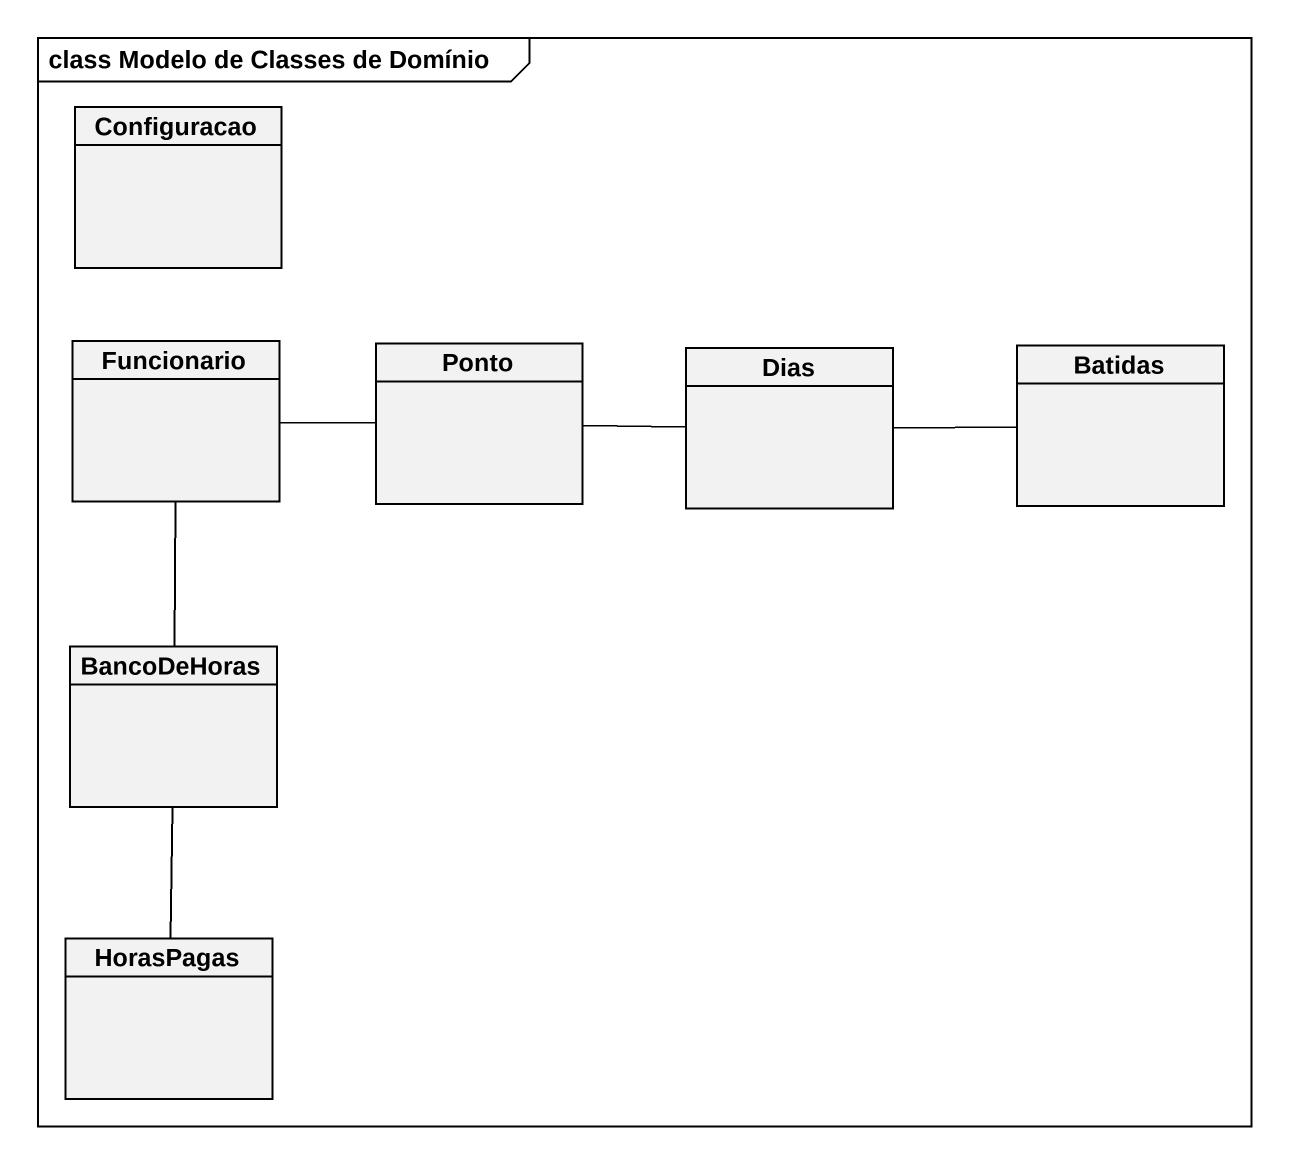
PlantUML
@startuml
mainframe class Modelo de Classes de Domínio
hide circle
hide empty members
class Configuracao
class Funcionario
class Ponto
class Dias
class Batidas
class BancoDeHoras
class HorasPagas
Funcionario -right- Ponto
Funcionario -- BancoDeHoras
Ponto -right- Dias
Dias -right- Batidas
BancoDeHoras -- HorasPagas
@enduml
